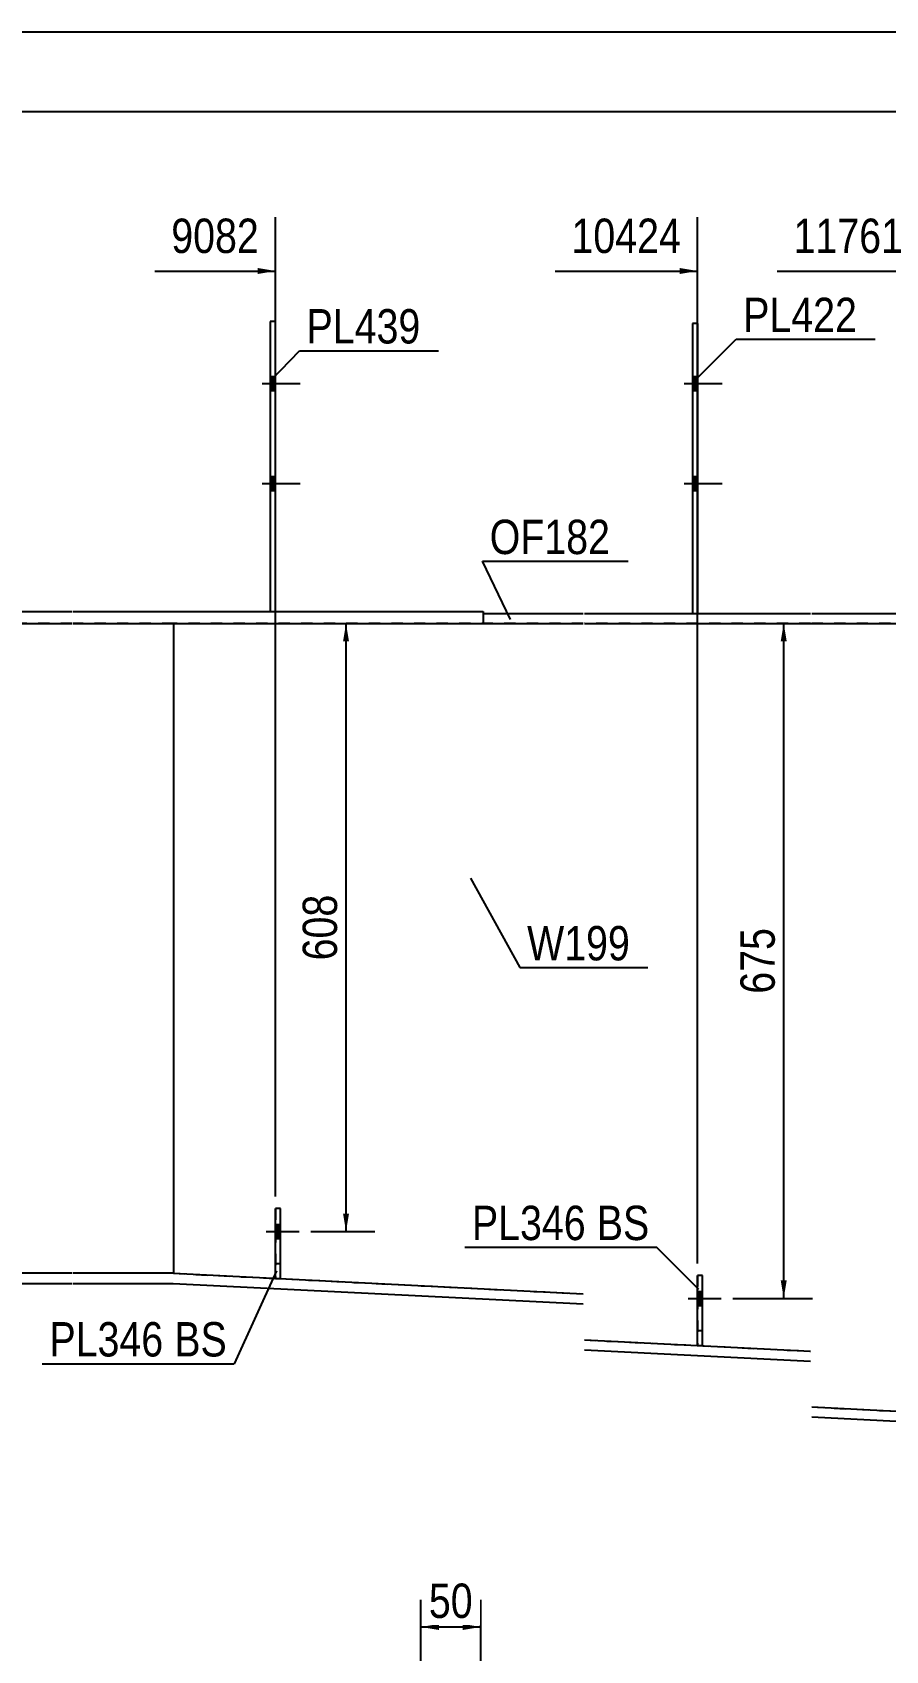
# Model space of a CAD drawing. Header units: millimetres. Extents: x -1018 to -615, y -194 to 83.
# Drawn here: x -801.7 to -730.6, y -52.3 to 82.6 of the extents above; entities that cross this region are included whole.
import ezdxf

# ---------------------------------------------------------------- set-up
doc = ezdxf.new("R2010")
doc.units = ezdxf.units.MM
doc.linetypes.add('DXK_LINE_DOT1', pattern=[1.8814, 0.9407, -0.9407])
doc.linetypes.add('DXK_LINE_DOT2', pattern=[3.9198, 1.9599, -1.9599])
doc.styles.add('Arial Narrow', font='ARIALN.TTF', dxfattribs={"height": 0.2})

# ---------------------------------------------------------------- blocks, each defined once
blk = doc.blocks.new('Unknown-624476512-1210')
at = {"color": 5, "linetype": 'Continuous'}
blk.add_line((-615.11, 82.59), (-1015.11, 82.59), dxfattribs=at)
blk = doc.blocks.new('Part-624476512-1689 - 1666')
at = {"color": 2, "linetype": 'Continuous'}
for p, q in [((-764.14, 34.17), (-755.81, 34.17)), ((-764.14, 34.17), (-764.14, 33.33)), ((-755.71, 34.17), (-736.85, 34.17)), ((-736.75, 34.17), (-642.59, 34.17)), ((-642.59, 34.17), (-642.59, 33.33)), ((-764.14, 33.33), (-755.81, 33.33)), ((-755.71, 33.33), (-736.85, 33.33)), ((-736.75, 33.33), (-642.59, 33.33))]:
    blk.add_line(p, q, dxfattribs=at)
blk = doc.blocks.new('Part-624476512-2255 - 1666')
at = {"color": 2, "linetype": 'Continuous'}
for p, q in [((-746.27, -26.84), (-746.27, -21)), ((-745.85, -21), (-746.27, -21)), ((-745.85, -26.84), (-745.85, -21)), ((-746.27, -26.84), (-745.85, -26.84))]:
    blk.add_line(p, q, dxfattribs=at)
at = {"color": 7, "linetype": 'DXK_LINE_DOT1'}
blk.add_line((-746.27, -25.59), (-745.85, -25.59), dxfattribs=at)
blk = doc.blocks.new('Part-624476512-1711 - 1666')
at = {"color": 2, "linetype": 'Continuous'}
for p, q in [((-861.19, 34.33), (-852.85, 34.33)), ((-861.19, 34.33), (-861.19, 33.33)), ((-852.75, 34.33), (-833.92, 34.33)), ((-833.82, 34.33), (-815.2, 34.33)), ((-815.1, 34.33), (-798.43, 34.33)), ((-798.33, 34.33), (-764.14, 34.33)), ((-764.14, 34.33), (-764.14, 33.33)), ((-861.19, 33.33), (-852.85, 33.33)), ((-852.75, 33.33), (-833.92, 33.33)), ((-833.82, 33.33), (-815.2, 33.33)), ((-815.1, 33.33), (-798.43, 33.33)), ((-798.33, 33.33), (-764.14, 33.33))]:
    blk.add_line(p, q, dxfattribs=at)
blk = doc.blocks.new('Part-624476512-1738 - 1666')
at = {"color": 2, "linetype": 'Continuous'}
for p, q in [((-789.98, 33.33), (-789.98, -20.83)), ((-709.49, 19.73), (-709.49, 33.33)), ((-709.49, 14.42), (-709.49, -33.33))]:
    blk.add_line(p, q, dxfattribs=at)
at = {"color": 7, "linetype": 'DXK_LINE_DOT1'}
for p, q in [((-755.81, 33.33), (-789.98, 33.33)), ((-736.85, 33.33), (-755.71, 33.33)), ((-709.49, 33.33), (-736.75, 33.33)), ((-709.49, 33.33), (-709.49, 14.42)), ((-789.98, -20.83), (-755.81, -22.54)), ((-755.71, -26.38), (-736.85, -27.32)), ((-736.75, -31.97), (-709.49, -33.33))]:
    blk.add_line(p, q, dxfattribs=at)
blk = doc.blocks.new('Part-624476512-1809 - 1666')
at = {"color": 2, "linetype": 'Continuous'}
for p, q in [((-798.43, -20.83), (-806.76, -20.83)), ((-806.76, -20.83), (-806.76, -21.67)), ((-789.98, -20.83), (-798.33, -20.83)), ((-789.98, -20.83), (-755.81, -22.54)), ((-806.76, -21.67), (-798.43, -21.67)), ((-798.33, -21.67), (-790, -21.67)), ((-790, -21.67), (-755.81, -23.38)), ((-755.71, -26.38), (-736.85, -27.32)), ((-755.71, -27.21), (-736.85, -28.16)), ((-736.75, -31.97), (-709.49, -33.33)), ((-736.75, -32.8), (-709.53, -34.17)), ((-709.49, -33.33), (-709.53, -34.17))]:
    blk.add_line(p, q, dxfattribs=at)
blk = doc.blocks.new('Part-624476512-1743 - 1666')
at = {"color": 2, "linetype": 'Continuous'}
blk.add_line((-915.61, 33.33), (-915.61, -20.83), dxfattribs=at)
at = {"color": 7, "linetype": 'DXK_LINE_DOT1'}
for p, q in [((-907.28, 33.33), (-915.61, 33.33)), ((-888.35, 33.33), (-907.18, 33.33)), ((-869.62, 33.33), (-888.25, 33.33)), ((-852.85, 33.33), (-869.52, 33.33)), ((-833.92, 33.33), (-852.75, 33.33)), ((-815.2, 33.33), (-833.82, 33.33)), ((-798.43, 33.33), (-815.1, 33.33)), ((-789.98, 33.33), (-798.33, 33.33)), ((-789.98, 33.33), (-789.98, -20.83)), ((-907.28, -20.83), (-915.61, -20.83)), ((-888.35, -20.83), (-907.18, -20.83)), ((-869.62, -20.83), (-888.25, -20.83)), ((-852.85, -20.83), (-869.52, -20.83)), ((-833.92, -20.83), (-852.75, -20.83)), ((-815.2, -20.83), (-833.82, -20.83)), ((-798.43, -20.83), (-815.1, -20.83)), ((-789.98, -20.83), (-798.33, -20.83))]:
    blk.add_line(p, q, dxfattribs=at)
blk = doc.blocks.new('Part-624476512-2265 - 1666')
at = {"color": 2, "linetype": 'Continuous'}
for p, q in [((-781.49, 58.5), (-781.91, 58.5)), ((-781.91, 58.5), (-781.91, 34.33)), ((-781.49, 58.5), (-781.49, 34.33))]:
    blk.add_line(p, q, dxfattribs=at)
at = {"color": 7, "linetype": 'DXK_LINE_DOT1'}
blk.add_line((-781.91, 34.33), (-781.49, 34.33), dxfattribs=at)
blk = doc.blocks.new('Part-624476512-2260 - 1666')
at = {"color": 7, "linetype": 'DXK_LINE_DOT1'}
for p, q in [((-746.27, -21), (-746.27, -26.84)), ((-745.85, -21), (-746.27, -21)), ((-745.85, -26.84), (-745.85, -21)), ((-746.27, -26.84), (-745.85, -26.84))]:
    blk.add_line(p, q, dxfattribs=at)
blk = doc.blocks.new('Part-624476512-2270 - 1666')
at = {"color": 2, "linetype": 'Continuous'}
for p, q in [((-781.47, -21.26), (-781.47, -15.44)), ((-781.06, -15.44), (-781.47, -15.44)), ((-781.06, -21.27), (-781.06, -15.44)), ((-781.25, -21.27), (-781.06, -21.27))]:
    blk.add_line(p, q, dxfattribs=at)
at = {"color": 7, "linetype": 'DXK_LINE_DOT1'}
for p, q in [((-781.47, -20.02), (-781.06, -20.02)), ((-781.47, -21.27), (-781.47, -21.26)), ((-781.47, -21.27), (-781.25, -21.27))]:
    blk.add_line(p, q, dxfattribs=at)
blk = doc.blocks.new('Part-624476512-2037 - 1666')
at = {"color": 2, "linetype": 'Continuous'}
for p, q in [((-746.29, 58.33), (-746.71, 58.33)), ((-746.71, 58.33), (-746.71, 34.17)), ((-746.29, 58.33), (-746.29, 34.17))]:
    blk.add_line(p, q, dxfattribs=at)
at = {"color": 7, "linetype": 'DXK_LINE_DOT1'}
blk.add_line((-746.71, 34.17), (-746.29, 34.17), dxfattribs=at)
blk = doc.blocks.new('Bolt-624476512-2316 - 1666')
at = {"color": 3, "linetype": 'DXK_LINE_DOT2'}
for p, q in [((-782.26, -17.35), (-779.51, -17.35)), ((-781.47, -16.77), (-781.06, -16.77)), ((-781.47, -17.94), (-781.06, -17.94))]:
    blk.add_line(p, q, dxfattribs=at)
blk = doc.blocks.new('Part-624476512-2275 - 1666')
at = {"color": 7, "linetype": 'DXK_LINE_DOT1'}
for p, q in [((-781.47, -15.44), (-781.47, -21.26)), ((-781.06, -15.44), (-781.47, -15.44)), ((-781.06, -21.27), (-781.06, -15.44)), ((-781.25, -21.27), (-781.06, -21.27))]:
    blk.add_line(p, q, dxfattribs=at)
blk = doc.blocks.new('Bolt-624476512-2298 - 1666')
at = {"linetype": 'Continuous'}
for points in [[(-746.29, 52.75), (-746.29, 53.91), (-746.71, 53.91), (-746.71, 52.75)], [(-746.29, 52.75), (-746.29, 53.91), (-746.71, 53.91), (-746.71, 52.75)], [(-746.29, 44.41), (-746.29, 45.58), (-746.71, 45.58), (-746.71, 44.41)], [(-746.29, 44.41), (-746.29, 45.58), (-746.71, 45.58), (-746.71, 44.41)]]:
    blk.add_hatch(color=3, dxfattribs=at).paths.add_polyline_path(points)
at = {"color": 3, "linetype": 'Continuous'}
for p, q in [((-747.38, 53.33), (-744.21, 53.33)), ((-747.38, 53.33), (-744.21, 53.33)), ((-746.71, 53.91), (-746.29, 53.91)), ((-746.71, 53.91), (-746.29, 53.91)), ((-746.71, 52.75), (-746.29, 52.75)), ((-746.71, 52.75), (-746.29, 52.75)), ((-747.38, 45), (-744.21, 45)), ((-747.38, 45), (-744.21, 45)), ((-746.71, 45.58), (-746.29, 45.58)), ((-746.71, 45.58), (-746.29, 45.58)), ((-746.71, 44.41), (-746.29, 44.41)), ((-746.71, 44.41), (-746.29, 44.41))]:
    blk.add_line(p, q, dxfattribs=at)
blk = doc.blocks.new('Bolt-624476512-2312 - 1666')
at = {"linetype": 'Continuous'}
blk.add_hatch(color=3, dxfattribs=at).paths.add_polyline_path([(-745.85, -23.5), (-745.85, -22.34), (-746.27, -22.34), (-746.27, -23.5)])
at = {"color": 3, "linetype": 'Continuous'}
for p, q in [((-747.06, -22.92), (-744.31, -22.92)), ((-746.27, -22.34), (-745.85, -22.34)), ((-746.27, -23.5), (-745.85, -23.5))]:
    blk.add_line(p, q, dxfattribs=at)
blk = doc.blocks.new('Bolt-624476512-2313 - 1666')
at = {"color": 3, "linetype": 'DXK_LINE_DOT2'}
for p, q in [((-747.06, -22.92), (-744.31, -22.92)), ((-746.27, -22.34), (-745.85, -22.34)), ((-746.27, -23.5), (-745.85, -23.5))]:
    blk.add_line(p, q, dxfattribs=at)
blk = doc.blocks.new('Bolt-624476512-2314 - 1666')
at = {"linetype": 'Continuous'}
for points in [[(-781.49, 52.75), (-781.49, 53.91), (-781.91, 53.91), (-781.91, 52.75)], [(-781.49, 52.75), (-781.49, 53.91), (-781.91, 53.91), (-781.91, 52.75)], [(-781.49, 44.41), (-781.49, 45.58), (-781.91, 45.58), (-781.91, 44.41)], [(-781.49, 44.41), (-781.49, 45.58), (-781.91, 45.58), (-781.91, 44.41)]]:
    blk.add_hatch(color=3, dxfattribs=at).paths.add_polyline_path(points)
at = {"color": 3, "linetype": 'Continuous'}
for p, q in [((-782.58, 53.33), (-779.41, 53.33)), ((-782.58, 53.33), (-779.41, 53.33)), ((-781.91, 53.91), (-781.49, 53.91)), ((-781.91, 53.91), (-781.49, 53.91)), ((-781.91, 52.75), (-781.49, 52.75)), ((-781.91, 52.75), (-781.49, 52.75)), ((-782.58, 45), (-779.41, 45)), ((-782.58, 45), (-779.41, 45)), ((-781.91, 45.58), (-781.49, 45.58)), ((-781.91, 45.58), (-781.49, 45.58)), ((-781.91, 44.41), (-781.49, 44.41)), ((-781.91, 44.41), (-781.49, 44.41))]:
    blk.add_line(p, q, dxfattribs=at)
blk = doc.blocks.new('Bolt-624476512-2315 - 1666')
at = {"linetype": 'Continuous'}
blk.add_hatch(color=3, dxfattribs=at).paths.add_polyline_path([(-781.06, -17.94), (-781.06, -16.77), (-781.47, -16.77), (-781.47, -17.94)])
at = {"color": 3, "linetype": 'Continuous'}
for p, q in [((-782.26, -17.35), (-779.51, -17.35)), ((-781.47, -16.77), (-781.06, -16.77)), ((-781.47, -17.94), (-781.06, -17.94))]:
    blk.add_line(p, q, dxfattribs=at)
blk = doc.blocks.new('StraightDimension-624476512-7961 - 1666')
at = {"color": 7, "linetype": 'Continuous'}
blk.add_line((-1000, 76), (-638.09, 76), dxfattribs=at)
blk = doc.blocks.new('StraightDimension-624476512-2577 - 1666')
at = {"linetype": 'Continuous'}
for points in [[(-739.34, 31.83), (-739.09, 33.33), (-738.84, 31.83)], [(-738.84, -21.42), (-739.09, -22.92), (-739.34, -21.42)]]:
    blk.add_hatch(color=7, dxfattribs=at).paths.add_polyline_path(points)
at = {"color": 7, "linetype": 'Continuous'}
for p, q in [((-742.01, 33.33), (-736.69, 33.33)), ((-739.09, -22.92), (-739.09, 33.33)), ((-743.33, -22.92), (-736.69, -22.92))]:
    blk.add_line(p, q, dxfattribs=at)
at = {"color": 0}
blk.add_wipeout([(-739.24, 8.55), (-743.44, 8.55), (-743.44, 1.87), (-739.24, 1.87)], dxfattribs=at)
at = {"color": 3, "style": 'Arial Narrow'}
blk.add_text('675', height=2.863, rotation=90.0002, dxfattribs=at).set_placement((-739.84, 2.47))
blk = doc.blocks.new('StraightDimension-624476512-2589 - 1666')
at = {"linetype": 'Continuous'}
for points in [[(-775.84, 31.83), (-775.59, 33.33), (-775.34, 31.83)], [(-775.34, -15.85), (-775.59, -17.35), (-775.84, -15.85)]]:
    blk.add_hatch(color=7, dxfattribs=at).paths.add_polyline_path(points)
at = {"color": 7, "linetype": 'Continuous'}
for p, q in [((-778.53, 33.33), (-773.19, 33.33)), ((-775.59, -17.35), (-775.59, 33.33)), ((-778.53, -17.35), (-773.19, -17.35))]:
    blk.add_line(p, q, dxfattribs=at)
at = {"color": 0}
blk.add_wipeout([(-775.74, 11.33), (-779.94, 11.33), (-779.94, 4.65), (-775.74, 4.65)], dxfattribs=at)
at = {"color": 3, "style": 'Arial Narrow'}
blk.add_text('608', height=2.863, rotation=90.0002, dxfattribs=at).set_placement((-776.34, 5.25))
blk = doc.blocks.new('StraightDimension-624476512-6702 - 1666')
at = {"linetype": 'Continuous'}
blk.add_hatch(color=7, dxfattribs=at).paths.add_polyline_path([(-747.77, 62.95), (-746.27, 62.7), (-747.77, 62.45)])
at = {"color": 7, "linetype": 'Continuous'}
for p, q in [((-746.27, -20), (-746.27, 67.2)), ((-758.16, 62.7), (-746.27, 62.7))]:
    blk.add_line(p, q, dxfattribs=at)
at = {"color": 0}
blk.add_wipeout([(-747.05, 63.6), (-747.05, 67.8), (-757.39, 67.8), (-757.39, 63.6)], dxfattribs=at)
at = {"color": 3, "style": 'Arial Narrow'}
blk.add_text('10424', height=2.863, dxfattribs=at).set_placement((-756.79, 64.2))
blk = doc.blocks.new('StraightDimension-624476512-6701 - 1666')
at = {"linetype": 'Continuous'}
blk.add_hatch(color=7, dxfattribs=at).paths.add_polyline_path([(-729.25, 62.95), (-727.75, 62.7), (-729.25, 62.45)])
at = {"color": 7, "linetype": 'Continuous'}
for p, q in [((-727.75, 59.33), (-727.75, 67.2)), ((-739.65, 62.7), (-727.75, 62.7))]:
    blk.add_line(p, q, dxfattribs=at)
at = {"color": 0}
blk.add_wipeout([(-728.53, 63.6), (-728.53, 67.8), (-738.87, 67.8), (-738.87, 63.6)], dxfattribs=at)
at = {"color": 3, "style": 'Arial Narrow'}
blk.add_text('11761', height=2.863, dxfattribs=at).set_placement((-738.27, 64.2))
blk = doc.blocks.new('StraightDimension-624476512-6703 - 1666')
at = {"linetype": 'Continuous'}
blk.add_hatch(color=7, dxfattribs=at).paths.add_polyline_path([(-782.97, 62.95), (-781.47, 62.7), (-782.97, 62.45)])
at = {"color": 7, "linetype": 'Continuous'}
for p, q in [((-781.47, -14.44), (-781.47, 67.2)), ((-791.53, 62.7), (-781.47, 62.7))]:
    blk.add_line(p, q, dxfattribs=at)
at = {"color": 0}
blk.add_wipeout([(-782.25, 63.6), (-782.25, 67.8), (-790.76, 67.8), (-790.76, 63.6)], dxfattribs=at)
at = {"color": 3, "style": 'Arial Narrow'}
blk.add_text('9082', height=2.863, dxfattribs=at).set_placement((-790.16, 64.2))
blk = doc.blocks.new('StraightDimension-624476512-1458 - 1257')
at = {"linetype": 'Continuous'}
for points in [[(-767.85, -50.55), (-769.35, -50.3), (-767.85, -50.05)], [(-765.85, -50.05), (-764.35, -50.3), (-765.85, -50.55)]]:
    blk.add_hatch(color=7, dxfattribs=at).paths.add_polyline_path(points)
at = {"color": 7, "linetype": 'Continuous'}
for p, q in [((-769.35, -61.18), (-769.35, -48.05)), ((-764.35, -61.18), (-764.35, -48.05)), ((-769.35, -50.3), (-764.35, -50.3))]:
    blk.add_line(p, q, dxfattribs=at)
at = {"color": 0}
blk.add_wipeout([(-764.42, -50.15), (-764.42, -45.95), (-769.28, -45.95), (-769.28, -50.15)], dxfattribs=at)
at = {"color": 3, "style": 'Arial Narrow'}
blk.add_text('50', height=2.863, dxfattribs=at).set_placement((-768.68, -49.55))
blk = doc.blocks.new('Mark-624476512-1685 - 1666')
at = {"color": 0}
blk.add_wipeout([(-753.56, 39.11), (-753.56, 42.11), (-763.61, 42.11), (-763.61, 39.11)], dxfattribs=at)
blk.add_wipeout([(-753.56, 39.11), (-753.56, 42.11), (-763.61, 42.11), (-763.61, 39.11)], dxfattribs=at)
at = {"color": 7, "linetype": 'Continuous'}
for p, q in [((-761.87, 33.66), (-764.21, 38.51)), ((-764.21, 38.51), (-752.06, 38.51))]:
    blk.add_line(p, q, dxfattribs=at)
at = {"color": 3, "style": 'Arial Narrow'}
blk.add_text('OF182', height=2.863, dxfattribs=at).set_placement((-763.61, 39.11))
blk = doc.blocks.new('Mark-624476512-1734 - 1666')
at = {"color": 0}
blk.add_wipeout([(-751.91, 5.25), (-751.91, 8.25), (-760.49, 8.25), (-760.49, 5.25)], dxfattribs=at)
blk.add_wipeout([(-751.91, 5.25), (-751.91, 8.25), (-760.49, 8.25), (-760.49, 5.25)], dxfattribs=at)
at = {"color": 7, "linetype": 'Continuous'}
for p, q in [((-765.21, 12.09), (-761.09, 4.65)), ((-761.09, 4.65), (-750.41, 4.65))]:
    blk.add_line(p, q, dxfattribs=at)
at = {"color": 3, "style": 'Arial Narrow'}
blk.add_text('W199', height=2.863, dxfattribs=at).set_placement((-760.49, 5.25))
blk = doc.blocks.new('Mark-624476512-2261 - 1666')
at = {"color": 0}
blk.add_wipeout([(-769.38, 56.66), (-769.38, 59.66), (-778.88, 59.66), (-778.88, 56.66)], dxfattribs=at)
blk.add_wipeout([(-769.38, 56.66), (-769.38, 59.66), (-778.88, 59.66), (-778.88, 56.66)], dxfattribs=at)
at = {"color": 7, "linetype": 'Continuous'}
for p, q in [((-781.8, 53.64), (-779.48, 56.06)), ((-779.48, 56.06), (-767.88, 56.06))]:
    blk.add_line(p, q, dxfattribs=at)
at = {"color": 3, "style": 'Arial Narrow'}
blk.add_text('PL439', height=2.863, dxfattribs=at).set_placement((-778.88, 56.66))
blk = doc.blocks.new('MarkSet-624476512-2964 - 1666')
at = {"color": 0}
for points in [[(-755.58, -18.06), (-755.58, -15.06), (-765.09, -15.06), (-765.09, -18.06)], [(-750.3, -18.06), (-750.3, -15.06), (-754.68, -15.06), (-754.68, -18.06)]]:
    blk.add_wipeout(points, dxfattribs=at)
for points in [[(-755.58, -18.06), (-755.58, -15.06), (-765.09, -15.06), (-765.09, -18.06)], [(-750.3, -18.06), (-750.3, -15.06), (-754.68, -15.06), (-754.68, -18.06)]]:
    blk.add_wipeout(points, dxfattribs=at)
at = {"color": 7, "linetype": 'Continuous'}
for p in [(-765.69, -18.66), (-746.16, -22.19)]:
    blk.add_line(p, (-749.7, -18.66), dxfattribs=at)
at = {"color": 3, "style": 'Arial Narrow'}
for s, p in [('PL346', (-765.09, -18.06)), ('BS', (-754.68, -18.06))]:
    blk.add_text(s, height=2.863, dxfattribs=at).set_placement(p)
blk = doc.blocks.new('MarkSet-624476512-3016 - 1666')
at = {"color": 0}
for points in [[(-790.81, -27.76), (-790.81, -24.76), (-800.32, -24.76), (-800.32, -27.76)], [(-785.53, -27.76), (-785.53, -24.76), (-789.91, -24.76), (-789.91, -27.76)]]:
    blk.add_wipeout(points, dxfattribs=at)
for points in [[(-790.81, -27.76), (-790.81, -24.76), (-800.32, -24.76), (-800.32, -27.76)], [(-785.53, -27.76), (-785.53, -24.76), (-789.91, -24.76), (-789.91, -27.76)]]:
    blk.add_wipeout(points, dxfattribs=at)
at = {"color": 7, "linetype": 'Continuous'}
for p in [(-781.4, -20.62), (-800.92, -28.36)]:
    blk.add_line(p, (-784.93, -28.36), dxfattribs=at)
at = {"color": 3, "style": 'Arial Narrow'}
for s, p in [('PL346', (-800.32, -27.76)), ('BS', (-789.91, -27.76))]:
    blk.add_text(s, height=2.863, dxfattribs=at).set_placement(p)
blk = doc.blocks.new('Mark-624476512-5341 - 1666')
at = {"color": 0}
blk.add_wipeout([(-732.96, 57.61), (-732.96, 60.61), (-742.47, 60.61), (-742.47, 57.61)], dxfattribs=at)
blk.add_wipeout([(-732.96, 57.61), (-732.96, 60.61), (-742.47, 60.61), (-742.47, 57.61)], dxfattribs=at)
at = {"color": 7, "linetype": 'Continuous'}
for p, q in [((-746.6, 53.48), (-743.07, 57.01)), ((-743.07, 57.01), (-731.46, 57.01))]:
    blk.add_line(p, q, dxfattribs=at)
at = {"color": 3, "style": 'Arial Narrow'}
blk.add_text('PL422', height=2.863, dxfattribs=at).set_placement((-742.47, 57.61))

msp = doc.modelspace()

# ---------------------------------------------------------------- block references
for name in ['Unknown-624476512-1210', 'Part-624476512-2265 - 1666', 'Part-624476512-2037 - 1666', 'Bolt-624476512-2314 - 1666', 'Bolt-624476512-2298 - 1666', 'Part-624476512-1711 - 1666', 'Part-624476512-1689 - 1666', 'Part-624476512-1743 - 1666', 'Part-624476512-1738 - 1666', 'Part-624476512-2270 - 1666', 'Part-624476512-2275 - 1666', 'Bolt-624476512-2316 - 1666', 'Bolt-624476512-2315 - 1666', 'Part-624476512-1809 - 1666', 'Part-624476512-2255 - 1666', 'Part-624476512-2260 - 1666', 'Bolt-624476512-2312 - 1666', 'Bolt-624476512-2313 - 1666']:
    msp.add_blockref(name, (0, 0))

# ---------------------------------------------------------------- next in the draw order: block references
for name in ['StraightDimension-624476512-7961 - 1666', 'MarkSet-624476512-3016 - 1666', 'StraightDimension-624476512-1458 - 1257']:
    msp.add_blockref(name, (0, 0))

# ---------------------------------------------------------------- next in the draw order: block references
for name in ['StraightDimension-624476512-6703 - 1666', 'StraightDimension-624476512-6702 - 1666', 'StraightDimension-624476512-6701 - 1666', 'StraightDimension-624476512-2589 - 1666', 'StraightDimension-624476512-2577 - 1666']:
    msp.add_blockref(name, (0, 0))

# ---------------------------------------------------------------- next in the draw order: block references
for name in ['Mark-624476512-2261 - 1666', 'Mark-624476512-5341 - 1666', 'Mark-624476512-1685 - 1666', 'Mark-624476512-1734 - 1666', 'MarkSet-624476512-2964 - 1666']:
    msp.add_blockref(name, (0, 0))

doc.saveas('drawing.dxf')
